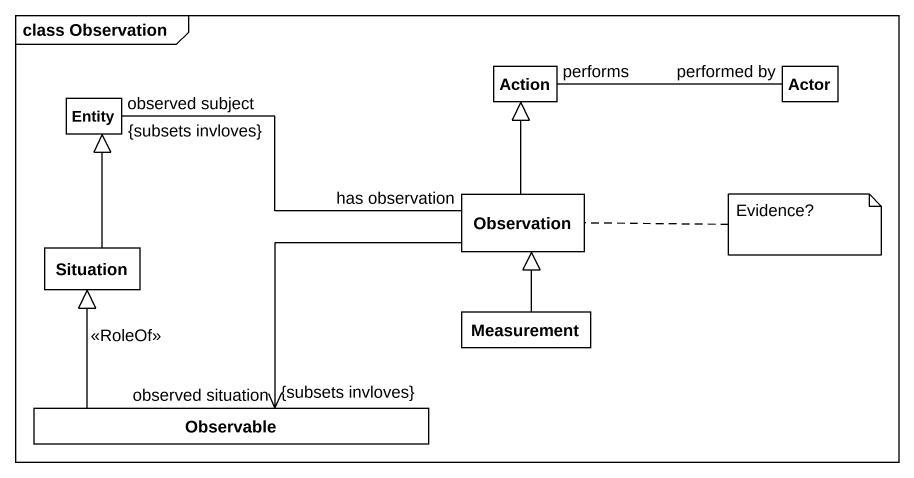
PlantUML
@startuml
mainframe class Observation
hide circle
hide empty members
class "Entity" as Entity_
class "Action" as Action_
class "Actor" as Actor_
class Observation
class Situation
class Measurement
class Observable
Actor_ "performed by" -left- "performs" Action_
Observation "has observation" -left- "observed subject\n{subsets invloves}" Entity_
Observation -up-|> Action_
Observation --> "observed situation\n{subsets invloves}" Observable
Situation -up-|> Entity_
Measurement -up-|> Observation
Observable -up-|> Situation : <<RoleOf>>
note right of Observation : Evidence?
@enduml
